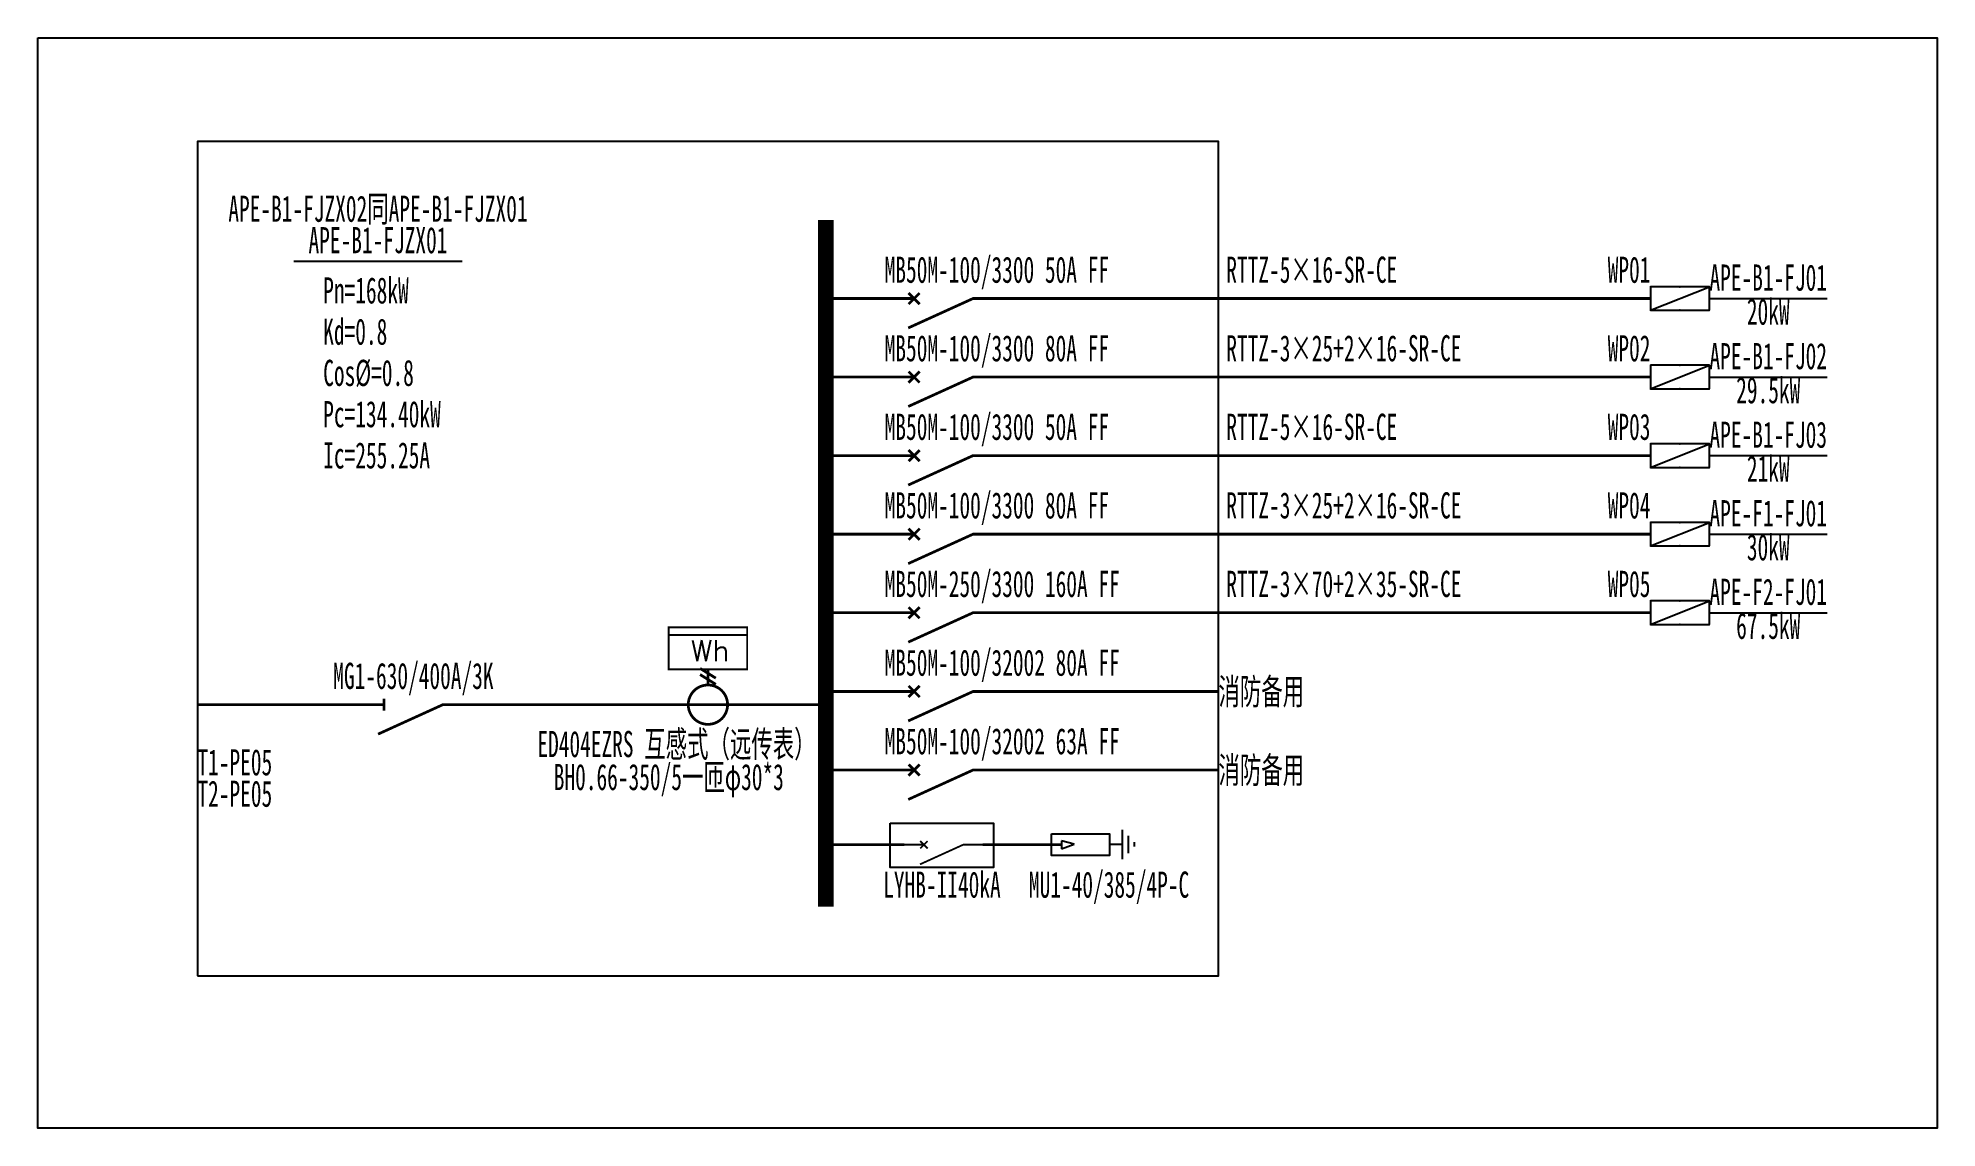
# Model space of a CAD drawing. Extents: x 1449424 to 1453776, y 420131 to 422629.
import ezdxf
from ezdxf.enums import TextEntityAlignment as Align

# ---------------------------------------------------------------- set-up
doc = ezdxf.new("R2010")
doc.units = 0
doc.header["$MEASUREMENT"] = 0
doc.layers.add('系统图', color=1, linetype='Continuous')
doc.styles.add('_SIMPLEX', font='simplex_.ttf', dxfattribs={"width": 0.6})
doc.styles.add('_TEL_DIM', font='', dxfattribs={"width": 0.8, "height": 3.5})
doc.styles.add('宋体', font='', dxfattribs={"width": 0.8, "height": 3.5})
doc.styles.get('_TEL_DIM').set_extended_font_data('SimSun')
doc.styles.get('宋体').set_extended_font_data('SimSun')

# ---------------------------------------------------------------- blocks, each defined once
blk = doc.blocks.new('$element$00000189')
at = {"const_width": 0.0233}
for points in [[(0, 0), (0, -1)], [(0.256, -0.433), (0.172, -0.567)], [(0.308, -0.433), (0.225, -0.567)], [(0.167, -0.5), (0.3, -0.5)]]:
    blk.add_lwpolyline(points, dxfattribs=at)
blk.add_lwpolyline([(0, -0.333, 1), (0, -0.667, 1), (0, -0.333)], format="xyb", close=True, dxfattribs=at)
at = {"flags": 9}
blk.add_attdef('S', (0, 0), '', height=0.00000667, dxfattribs=at)
blk = doc.blocks.new('$element$00000492')
blk.add_line((0.173, 0), (0.173, -1))
at = {"const_width": 0.0233}
blk.add_lwpolyline([(-0.267, 0), (0.267, 0), (0.267, -1), (-0.267, -1), (-0.267, 0)], dxfattribs=at)
at = {"style": '_SIMPLEX'}
blk.add_text('Wh', height=0.2667, rotation=270, dxfattribs=at).set_placement((-0.161, -0.281))
at = {"flags": 9}
blk.add_attdef('S', (0, 0), '', height=0.00000667, dxfattribs=at)
blk.add_attdef('S', (0, 0), '', height=0.00000667, dxfattribs=at)
blk.add_attdef('S', (0, 0), '', height=0.00000667, dxfattribs=at)
blk = doc.blocks.new('$element$00000497')
at = {"const_width": 0.0233}
for points in [[(0, 0), (0, -0.25)], [(0, -1), (0, -0.75), (-0.25, -0.2)], [(-0.047, -0.297), (0.047, -0.203)], [(-0.047, -0.203), (0.047, -0.297)]]:
    blk.add_lwpolyline(points, dxfattribs=at)
at = {"flags": 9}
blk.add_attdef('S', (0, 0), '', height=0.00000667, dxfattribs=at)
blk = doc.blocks.new('$equip$00002942')
for p, q in [((-0.75, 0.6), (-0.75, 0)), ((-0.75, 0), (0.75, 0.6)), ((0.75, 0.6), (-0.75, 0.6)), ((0.75, 0), (0.75, 0.6)), ((-0.75, 0), (0.75, 0))]:
    blk.add_line(p, q)
at = {"const_width": 0.04}
blk.add_lwpolyline([(-0.75, 0.6), (-0.75, 0), (0.75, 0), (0.75, 0.6), (-0.75, 0.6), (-0.75, 0)], dxfattribs=at)
for p in [(0, 0.6), (-0.75, 0.3), (0, 0), (0.75, 0.3)]:
    blk.add_point(p)
at = {"color": 7, "style": '_TEL_DIM', "flags": 1}
for tag in ['A', 'REMARK']:
    blk.add_attdef(tag, text='', height=0.00002, dxfattribs=at).set_placement((0, 0), align=Align.MIDDLE_CENTER)
blk = doc.blocks.new('$element$00000519')
at = {"const_width": 0.0233}
for points in [[(0, 0), (0, -0.25)], [(0, -1), (0, -0.75), (-0.25, -0.2)], [(-0.05, -0.25), (0.05, -0.25)]]:
    blk.add_lwpolyline(points, dxfattribs=at)
at = {"flags": 9}
blk.add_attdef('S', (0, 0), '', height=0.00000667, dxfattribs=at)

msp = doc.modelspace()

# ---------------------------------------------------------------- linework, layer by layer
at = {"color": 0, "linetype": 'ByBlock'}
for p, q in [((1450010.1, 422117.4), (1450396.3, 422117.4)), ((1451798.6, 420781.2), (1451769.4, 420789.2)), ((1451769.4, 420789.2), (1451769.4, 420770.9)), ((1451769.4, 420770.4), (1451798.6, 420781.2)), ((1451879.1, 420781.1), (1451907.2, 420781.1)), ((1451908.4, 420814.2), (1451908.4, 420747.1)), ((1451922.2, 420800.3), (1451922.2, 420761)), ((1451935.9, 420785.8), (1451935.9, 420776))]:
    msp.add_line(p, q, dxfattribs=at)
for points in [[(1449789.4, 420479.3), (1452129.4, 420479.3), (1452129.4, 422391.6), (1449789.4, 422391.6)], [(1451377.4, 420829.5), (1451614, 420829.5), (1451614, 420727.5), (1451377.4, 420727.5)], [(1451746.6, 420805.3), (1451879.4, 420805.3), (1451879.4, 420755.2), (1451746.6, 420755.2)]]:
    msp.add_lwpolyline(points, close=True, dxfattribs=at)
for points, const_width in [([(1451229.4, 422211.6), (1451229.4, 420637.7)], 36), ([(1451229.4, 422031.6), (1451364.4, 422031.6)], 6.3), ([(1451634.4, 422031.6), (1453119.4, 422031.6)], 6.3), ([(1451229.4, 421851.6), (1451364.4, 421851.6)], 6.3), ([(1451634.4, 421851.6), (1453119.4, 421851.6)], 6.3), ([(1451229.4, 421671.6), (1451364.4, 421671.6)], 6.3), ([(1451634.4, 421671.6), (1453119.4, 421671.6)], 6.3), ([(1451229.4, 421491.6), (1451364.4, 421491.6)], 6.3), ([(1451634.4, 421491.6), (1453119.4, 421491.6)], 6.3), ([(1451229.4, 421311.6), (1451364.4, 421311.6)], 6.3), ([(1451634.4, 421311.6), (1453119.4, 421311.6)], 6.3), ([(1451229.4, 421131.1), (1451364.4, 421131.1)], 6.3), ([(1451634.4, 421131.1), (1452129.4, 421131.1)], 6.3), ([(1449789.4, 421100.9), (1450149.4, 421100.9)], 6.3), ([(1450419.4, 421100.9), (1451229.4, 421100.9)], 6.3), ([(1451229.4, 420951.1), (1451364.4, 420951.1)], 6.3), ([(1451634.4, 420951.1), (1452129.4, 420951.1)], 6.3), ([(1451229.4, 420780), (1451409.4, 420780)], 6.3), ([(1451589.4, 420780), (1451769.4, 420780)], 6.3)]:
    msp.add_lwpolyline(points, dxfattribs=dict(at, const_width=const_width))
for points in [[(1453254.4, 422031.6), (1453524.4, 422031.6)], [(1453254.4, 421851.6), (1453524.4, 421851.6)], [(1453254.4, 421671.6), (1453524.4, 421671.6)], [(1453254.4, 421491.6), (1453524.4, 421491.6)], [(1453254.4, 421311.6), (1453524.4, 421311.6)]]:
    msp.add_lwpolyline(points, dxfattribs=at)
at = {"layer": '系统图'}
msp.add_lwpolyline([(1449424, 422628.6), (1453776.2, 422628.6), (1453776.2, 420130.8), (1449424, 420130.8)], close=True, dxfattribs=at)

# ---------------------------------------------------------------- block references
at = {"color": 0, "linetype": 'ByBlock', "rotation": 90}
for name, p, xscale, yscale, zscale in [('$element$00000497', (1451364.4, 422031.6), 270, 270, 270), ('$element$00000497', (1451364.4, 421851.6), 270, 270, 270), ('$element$00000497', (1451364.4, 421671.6), 270, 270, 270), ('$element$00000497', (1451364.4, 421491.6), 270, 270, 270), ('$element$00000497', (1451364.4, 421311.6), 270, 270, 270), ('$element$00000492', (1450869.4, 421229.9), 180, 180, 180), ('$element$00000189', (1450824.4, 421100.9), 270, 270, 270), ('$element$00000497', (1451364.4, 421131.1), 270, 270, 270), ('$element$00000519', (1450149.4, 421100.9), 270, 270, 270), ('$element$00000497', (1451364.4, 420951.1), 270, 270, 270), ('$element$00000497', (1451409.4, 420780), 180, 180, 180)]:
    msp.add_blockref(name, p, dxfattribs=dict(at, xscale=xscale, yscale=yscale, zscale=zscale))
at = {"color": 0, "linetype": 'ByBlock', "xscale": 90, "yscale": 90, "zscale": 90}
for p in [(1453186.9, 422004.6), (1453186.9, 421824.6), (1453186.9, 421644.6), (1453186.9, 421464.6), (1453186.9, 421284.6)]:
    msp.add_blockref('$equip$00002942', p, dxfattribs=at)

# ---------------------------------------------------------------- texts
at = {"color": 0, "linetype": 'ByBlock', "style": '宋体', "width": 0.6}
for s, p in [('APE-B1-FJZX02同APE-B1-FJZX01', (1450203.2, 422189.4)), ('APE-B1-FJZX01', (1450203.2, 422117.4)), ('APE-B1-FJ01', (1453389.4, 422031.6)), ('APE-B1-FJ02', (1453389.4, 421851.6)), ('APE-B1-FJ03', (1453389.4, 421671.6)), ('APE-F1-FJ01', (1453389.4, 421491.6)), ('APE-F2-FJ01', (1453389.4, 421311.6))]:
    msp.add_text(s, height=60, dxfattribs=at).set_placement(p, align=Align.BOTTOM_CENTER)
at = {"color": 2, "linetype": 'ByBlock', "style": '宋体', "width": 0.6}
for s, p in [('MB50M-100/3300 50A FF', (1451364.4, 422049.6)), ('MB50M-100/3300 50A FF', (1451364.4, 421689.6)), ('MB50M-250/3300 160A FF', (1451364.4, 421329.6))]:
    msp.add_text(s, height=60, dxfattribs=at).set_placement(p, align=Align.BOTTOM_LEFT)
at = {"color": 0, "linetype": 'ByBlock', "style": '宋体', "width": 0.6}
for s, p in [('RTTZ-5×16-SR-CE', (1452147.4, 422049.6)), ('RTTZ-3×25+2×16-SR-CE', (1452147.4, 421869.6)), ('RTTZ-5×16-SR-CE', (1452147.4, 421689.6)), ('RTTZ-3×25+2×16-SR-CE', (1452147.4, 421509.6)), ('RTTZ-3×70+2×35-SR-CE', (1452147.4, 421329.6)), ('T1-PE05', (1449789.4, 420920.9)), ('T2-PE05', (1449789.4, 420848.9))]:
    msp.add_text(s, height=60, dxfattribs=at).set_placement(p, align=Align.BOTTOM_LEFT)
for s, p in [('WP01', (1453119.4, 422049.6)), ('WP02', (1453119.4, 421869.6)), ('WP03', (1453119.4, 421689.6)), ('WP04', (1453119.4, 421509.6)), ('WP05', (1453119.4, 421329.6))]:
    msp.add_text(s, height=60, dxfattribs=at).set_placement(p, align=Align.BOTTOM_RIGHT)
for s, p in [('Pn=168kW', (1450077.7, 422020.2)), ('Kd=0.8', (1450077.7, 421925.7)), ('Cos%%C=0.8', (1450077.7, 421831.2)), ('Pc=134.40kW', (1450077.7, 421736.7)), ('Ic=255.25A', (1450077.7, 421642.2))]:
    msp.add_text(s, height=60, dxfattribs=at).set_placement(p)
for s, p in [('20kW', (1453389.4, 422031.6)), ('29.5kW', (1453389.4, 421851.6)), ('21kW', (1453389.4, 421671.6)), ('30kW', (1453389.4, 421491.6)), ('67.5kW', (1453389.4, 421311.6))]:
    msp.add_text(s, height=60, dxfattribs=at).set_placement(p, align=Align.TOP_CENTER)
at = {"color": 6, "linetype": 'ByBlock', "style": '宋体', "width": 0.6}
for s, p in [('MB50M-100/3300 80A FF', (1451364.4, 421869.6)), ('MB50M-100/3300 80A FF', (1451364.4, 421509.6)), ('MB50M-100/32002 80A FF', (1451364.4, 421149.1))]:
    msp.add_text(s, height=60, dxfattribs=at).set_placement(p, align=Align.BOTTOM_LEFT)
at = {"color": 40, "linetype": 'ByBlock', "style": '宋体', "width": 0.6}
msp.add_text('MG1-630/400A/3K', height=60, dxfattribs=at).set_placement((1450284.4, 421118.9), align=Align.BOTTOM_CENTER)
at = {"color": 0, "linetype": 'ByBlock', "style": '宋体', "width": 0.6}
for p in [(1452129.4, 421131.1), (1452129.4, 420951.1)]:
    msp.add_text('消防备用', height=60, dxfattribs=at).set_placement(p, align=Align.MIDDLE_LEFT)
at = {"color": 2, "linetype": 'ByBlock', "style": '宋体', "width": 0.6}
msp.add_text('ED404EZRS 互感式（远传表）', height=60, dxfattribs=at).set_placement((1450887.4, 421040.7), align=Align.TOP_CENTER)
at = {"color": 3, "linetype": 'ByBlock', "style": '宋体', "width": 0.6}
msp.add_text('MB50M-100/32002 63A FF', height=60, dxfattribs=at).set_placement((1451364.4, 420969.1), align=Align.BOTTOM_LEFT)
msp.add_text('BH0.66-350/5一匝φ30*3', height=60, dxfattribs=at).set_placement((1450869.7, 420965.1), align=Align.TOP_CENTER)
at = {"color": 40, "linetype": 'ByBlock', "style": '宋体', "width": 0.6}
msp.add_text('LYHB-II40kA', height=60, dxfattribs=at).set_placement((1451495.7, 420718.5), align=Align.TOP_CENTER)
at = {"color": 30, "linetype": 'ByBlock', "style": '宋体', "width": 0.6}
msp.add_text('MU1-40/385/4P-C', height=60, dxfattribs=at).set_placement((1451878.7, 420718.5), align=Align.TOP_CENTER)
at = {"color": 0, "linetype": 'ByBlock', "style": '_TEL_DIM', "flags": 1}
msp.add_attdef('S', text='静止电能发声器', height=0.0018, dxfattribs=at).set_placement((1450437.4, 420681.7), align=Align.MIDDLE_CENTER)

doc.saveas('drawing.dxf')
